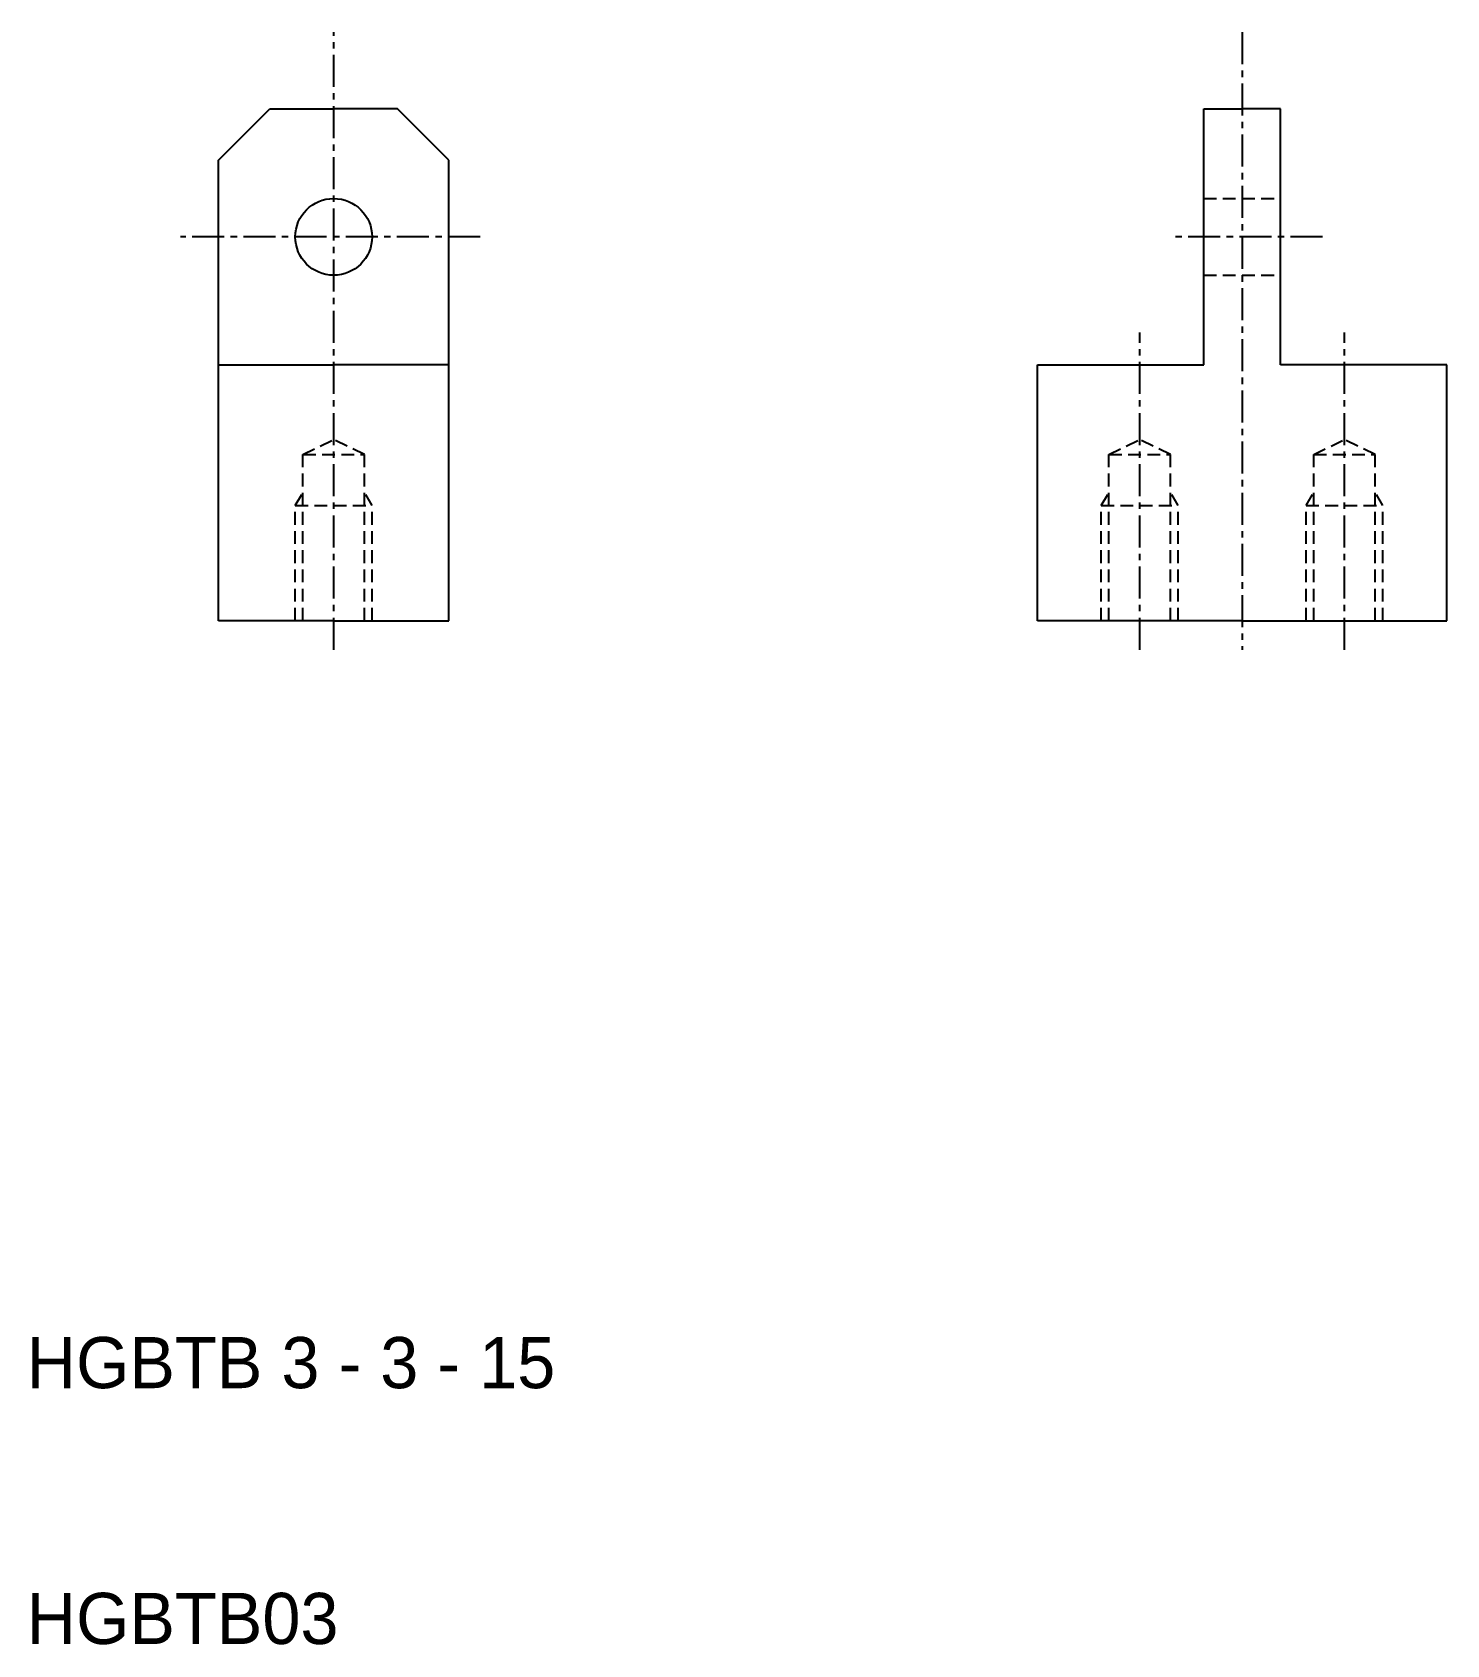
# Model space of a CAD drawing. Extents: x 150.1 to 205.4, y 246.7 to 309.8.
import ezdxf

# ---------------------------------------------------------------- set-up
doc = ezdxf.new("R2010")
doc.units = 0
doc.linetypes.add('CENTER', pattern=[2, 1.25, -0.25, 0.25, -0.25])
doc.linetypes.add('DASHED', pattern=[0.75, 0.5, -0.25])
doc.layers.get('0').update_dxf_attribs({"linetype": 'CONTINUOUS'})
doc.layers.add('CENTER', color=1, linetype='CENTER')

msp = doc.modelspace()

# ---------------------------------------------------------------- linework, layer by layer
at = {"color": 7, "linetype": 'CONTINUOUS'}
for p, q in [((157.393, 304.774), (159.393, 306.774)), ((159.393, 306.774), (161.893, 306.774)), ((164.393, 306.774), (161.893, 306.774)), ((166.393, 304.774), (164.393, 306.774)), ((195.893, 296.774), (195.893, 306.774)), ((195.893, 306.774), (197.393, 306.774)), ((198.893, 306.774), (197.393, 306.774)), ((198.893, 296.774), (198.893, 306.774)), ((157.393, 286.774), (157.393, 304.774)), ((166.393, 286.774), (166.393, 304.774)), ((157.393, 296.774), (161.893, 296.774)), ((166.393, 296.774), (161.893, 296.774)), ((189.393, 296.774), (195.893, 296.774)), ((189.393, 286.774), (189.393, 296.774)), ((205.393, 296.774), (198.893, 296.774)), ((205.393, 286.774), (205.393, 296.774)), ((161.893, 286.774), (157.393, 286.774)), ((161.893, 286.774), (166.393, 286.774)), ((197.393, 286.774), (189.393, 286.774)), ((197.393, 286.774), (205.393, 286.774))]:
    msp.add_line(p, q, dxfattribs=at)
at = {"color": 3, "linetype": 'DASHED'}
for p, q in [((195.893, 303.274), (198.893, 303.274)), ((195.893, 300.274), (198.893, 300.274)), ((160.693, 293.274), (161.893, 293.845)), ((163.093, 293.274), (161.893, 293.845)), ((192.193, 293.274), (193.393, 293.845)), ((194.593, 293.274), (193.393, 293.845)), ((200.193, 293.274), (201.393, 293.845)), ((202.593, 293.274), (201.393, 293.845)), ((160.693, 286.774), (160.693, 293.274)), ((160.693, 293.274), (163.093, 293.274)), ((163.093, 286.774), (163.093, 293.274)), ((192.193, 293.274), (194.593, 293.274)), ((192.193, 286.774), (192.193, 293.274)), ((194.593, 286.774), (194.593, 293.274)), ((200.193, 293.274), (202.593, 293.274)), ((200.193, 286.774), (200.193, 293.274)), ((202.593, 286.774), (202.593, 293.274)), ((160.393, 291.274), (160.693, 291.793)), ((160.393, 291.274), (163.393, 291.274)), ((160.393, 286.774), (160.393, 291.274)), ((163.393, 291.274), (163.093, 291.793)), ((163.393, 286.774), (163.393, 291.274)), ((191.893, 291.274), (192.193, 291.793)), ((191.893, 291.274), (194.893, 291.274)), ((191.893, 286.774), (191.893, 291.274)), ((194.893, 291.274), (194.593, 291.793)), ((194.893, 286.774), (194.893, 291.274)), ((199.893, 291.274), (200.193, 291.793)), ((199.893, 291.274), (202.893, 291.274)), ((199.893, 286.774), (199.893, 291.274)), ((202.893, 291.274), (202.593, 291.793)), ((202.893, 286.774), (202.893, 291.274))]:
    msp.add_line(p, q, dxfattribs=at)
at = {"color": 7, "linetype": 'CONTINUOUS'}
msp.add_circle((161.893, 301.774), 1.5, dxfattribs=at)
at = {"layer": 'CENTER', "color": 1, "linetype": 'CENTER'}
for p, q in [((161.893, 285.639), (161.893, 309.774)), ((197.393, 309.774), (197.393, 285.639)), ((167.616, 301.774), (155.911, 301.774)), ((200.541, 301.774), (194.754, 301.774)), ((193.393, 285.639), (193.393, 298.037)), ((201.393, 285.639), (201.393, 298.037))]:
    msp.add_line(p, q, dxfattribs=at)

# ---------------------------------------------------------------- texts
at = {"color": 7, "linetype": 'CONTINUOUS'}
for s, p in [('HGBTB 3 - 3 - 15', (149.893, 256.774)), ('HGBTB03', (149.893, 246.774))]:
    msp.add_text(s, height=2, dxfattribs=at).set_placement(p)

doc.saveas('drawing.dxf')
